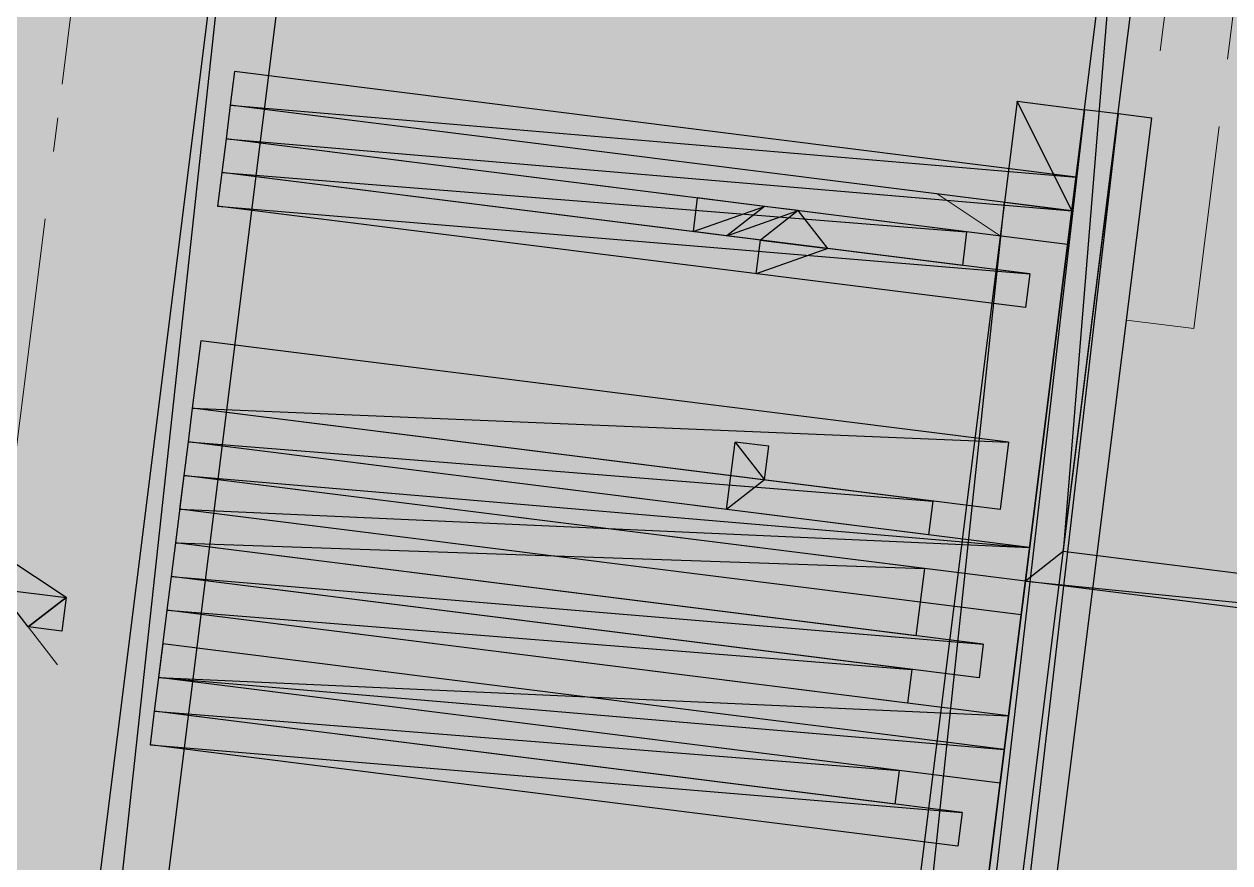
# Model space of a CAD drawing. Header units: metres. Extents: x -4 to 509425, y 7549 to 4732445.
# Drawn here: x 475993.6602 to 475993.9612, y 4719725.6345 to 4719725.8438 of the extents above; entities that cross this region are included whole.
import ezdxf

# ---------------------------------------------------------------- set-up
doc = ezdxf.new("R2010")
doc.units = ezdxf.units.M
doc.header["$LTSCALE"] = 0.01
doc.header["$MEASUREMENT"] = 0
doc.layers.get('0').update_dxf_attribs({"lineweight": 0})
doc.layers.add('_SUBESTACIÓN', color=1, linetype='Continuous')
doc.layers.add('SUBESTACION LA VID', color=253, linetype='Continuous')

# ---------------------------------------------------------------- blocks, each defined once
blk = doc.blocks.new('A$Cfff6051d')
at = {"layer": 'SUBESTACION LA VID', "transparency": 33554687}
h = blk.add_hatch(color=256, dxfattribs=at)
h.dxf.hatch_style = 2
edge = h.paths.add_edge_path()
edge.add_spline(control_points=[(475993.73799, 4719725.96529), (475993.73799, 4719725.96529), (475993.72119, 4719725.9674), (475993.72119, 4719725.9674), (475993.72119, 4719725.9674), (475993.61056, 4719724.94885), (475993.61056, 4719724.94885), (475993.61056, 4719724.94885), (475993.73799, 4719725.96529), (475993.73799, 4719725.96529)], knot_values=[0, 0, 0, 0, 1, 1, 1, 2, 2, 2, 3, 3, 3, 3], degree=3, periodic=0)
edge = h.paths.add_edge_path()
edge.add_spline(control_points=[(475993.72119, 4719725.9674), (475993.72119, 4719725.9674), (475993.61056, 4719724.94885), (475993.61056, 4719724.94885), (475993.61056, 4719724.94885), (475993.59376, 4719724.95096), (475993.59376, 4719724.95096), (475993.59376, 4719724.95096), (475993.72119, 4719725.9674), (475993.72119, 4719725.9674)], knot_values=[0, 0, 0, 0, 1, 1, 1, 2, 2, 2, 3, 3, 3, 3], degree=3, periodic=0)
h = blk.add_hatch(color=256, dxfattribs=at)
h.dxf.hatch_style = 2
edge = h.paths.add_edge_path()
edge.add_spline(control_points=[(475994.27875, 4719725.85484), (475994.27875, 4719725.85484), (475994.27035, 4719725.85589), (475994.27035, 4719725.85589), (475994.27035, 4719725.85589), (475994.25453, 4719725.66163), (475994.25453, 4719725.66163), (475994.25453, 4719725.66163), (475994.27875, 4719725.85484), (475994.27875, 4719725.85484)], knot_values=[0, 0, 0, 0, 1, 1, 1, 2, 2, 2, 3, 3, 3, 3], degree=3, periodic=0)
edge = h.paths.add_edge_path()
edge.add_spline(control_points=[(475994.27035, 4719725.85589), (475994.27035, 4719725.85589), (475994.25453, 4719725.66163), (475994.25453, 4719725.66163), (475994.25453, 4719725.66163), (475994.24718, 4719725.67108), (475994.24718, 4719725.67108), (475994.24718, 4719725.67108), (475994.27035, 4719725.85589), (475994.27035, 4719725.85589)], knot_values=[0, 0, 0, 0, 1, 1, 1, 2, 2, 2, 3, 3, 3, 3], degree=3, periodic=0)
edge = h.paths.add_edge_path()
edge.add_spline(control_points=[(475994.25453, 4719725.66163), (475994.25453, 4719725.66163), (475994.24718, 4719725.67108), (475994.24718, 4719725.67108), (475994.24718, 4719725.67108), (475993.91011, 4719725.70481), (475993.91011, 4719725.70481), (475993.91011, 4719725.70481), (475994.25453, 4719725.66163), (475994.25453, 4719725.66163)], knot_values=[0, 0, 0, 0, 1, 1, 1, 2, 2, 2, 3, 3, 3, 3], degree=3, periodic=0)
edge = h.paths.add_edge_path()
edge.add_spline(control_points=[(475994.24718, 4719725.67108), (475994.24718, 4719725.67108), (475993.91011, 4719725.70481), (475993.91011, 4719725.70481), (475993.91011, 4719725.70481), (475993.91957, 4719725.71215), (475993.91957, 4719725.71215), (475993.91957, 4719725.71215), (475994.24718, 4719725.67108), (475994.24718, 4719725.67108)], knot_values=[0, 0, 0, 0, 1, 1, 1, 2, 2, 2, 3, 3, 3, 3], degree=3, periodic=0)
edge = h.paths.add_edge_path()
edge.add_spline(control_points=[(475993.91011, 4719725.70481), (475993.91011, 4719725.70481), (475993.91957, 4719725.71215), (475993.91957, 4719725.71215), (475993.91957, 4719725.71215), (475993.93539, 4719725.90642), (475993.93539, 4719725.90642), (475993.93539, 4719725.90642), (475993.91011, 4719725.70481), (475993.91011, 4719725.70481)], knot_values=[0, 0, 0, 0, 1, 1, 1, 2, 2, 2, 3, 3, 3, 3], degree=3, periodic=0)
edge = h.paths.add_edge_path()
edge.add_spline(control_points=[(475993.91957, 4719725.71215), (475993.91957, 4719725.71215), (475993.93539, 4719725.90642), (475993.93539, 4719725.90642), (475993.93539, 4719725.90642), (475993.94379, 4719725.90536), (475993.94379, 4719725.90536), (475993.94379, 4719725.90536), (475993.91957, 4719725.71215), (475993.91957, 4719725.71215)], knot_values=[0, 0, 0, 0, 1, 1, 1, 2, 2, 2, 3, 3, 3, 3], degree=3, periodic=0)
h = blk.add_hatch(color=256, dxfattribs=at)
h.dxf.hatch_style = 2
edge = h.paths.add_edge_path()
edge.add_spline(control_points=[(475993.9217, 4719725.79721), (475993.9217, 4719725.79721), (475993.92275, 4719725.80561), (475993.92275, 4719725.80561), (475993.92275, 4719725.80561), (475993.71169, 4719725.82354), (475993.71169, 4719725.82354), (475993.71169, 4719725.82354), (475993.9217, 4719725.79721), (475993.9217, 4719725.79721)], knot_values=[0, 0, 0, 0, 1, 1, 1, 2, 2, 2, 3, 3, 3, 3], degree=3, periodic=0)
edge = h.paths.add_edge_path()
edge.add_spline(control_points=[(475993.92275, 4719725.80561), (475993.92275, 4719725.80561), (475993.71169, 4719725.82354), (475993.71169, 4719725.82354), (475993.71169, 4719725.82354), (475993.71274, 4719725.83194), (475993.71274, 4719725.83194), (475993.71274, 4719725.83194), (475993.92275, 4719725.80561), (475993.92275, 4719725.80561)], knot_values=[0, 0, 0, 0, 1, 1, 1, 2, 2, 2, 3, 3, 3, 3], degree=3, periodic=0)
h = blk.add_hatch(color=256, dxfattribs=at)
h.dxf.hatch_style = 2
edge = h.paths.add_edge_path()
edge.add_spline(control_points=[(475993.92065, 4719725.78881), (475993.92065, 4719725.78881), (475993.9217, 4719725.79721), (475993.9217, 4719725.79721), (475993.9217, 4719725.79721), (475993.71064, 4719725.81514), (475993.71064, 4719725.81514), (475993.71064, 4719725.81514), (475993.92065, 4719725.78881), (475993.92065, 4719725.78881)], knot_values=[0, 0, 0, 0, 1, 1, 1, 2, 2, 2, 3, 3, 3, 3], degree=3, periodic=0)
edge = h.paths.add_edge_path()
edge.add_spline(control_points=[(475993.9217, 4719725.79721), (475993.9217, 4719725.79721), (475993.71064, 4719725.81514), (475993.71064, 4719725.81514), (475993.71064, 4719725.81514), (475993.71169, 4719725.82354), (475993.71169, 4719725.82354), (475993.71169, 4719725.82354), (475993.9217, 4719725.79721), (475993.9217, 4719725.79721)], knot_values=[0, 0, 0, 0, 1, 1, 1, 2, 2, 2, 3, 3, 3, 3], degree=3, periodic=0)
h = blk.add_hatch(color=256, dxfattribs=at)
h.dxf.hatch_style = 2
edge = h.paths.add_edge_path()
edge.add_spline(control_points=[(475993.81322, 4719724.93198), (475993.81322, 4719724.93198), (475993.82162, 4719724.93092), (475993.82162, 4719724.93092), (475993.82162, 4719724.93092), (475993.92486, 4719725.82241), (475993.92486, 4719725.82241), (475993.92486, 4719725.82241), (475993.81322, 4719724.93198), (475993.81322, 4719724.93198)], knot_values=[0, 0, 0, 0, 1, 1, 1, 2, 2, 2, 3, 3, 3, 3], degree=3, periodic=0)
edge = h.paths.add_edge_path()
edge.add_spline(control_points=[(475993.82162, 4719724.93092), (475993.82162, 4719724.93092), (475993.92486, 4719725.82241), (475993.92486, 4719725.82241), (475993.92486, 4719725.82241), (475993.93326, 4719725.82136), (475993.93326, 4719725.82136), (475993.93326, 4719725.82136), (475993.82162, 4719724.93092), (475993.82162, 4719724.93092)], knot_values=[0, 0, 0, 0, 1, 1, 1, 2, 2, 2, 3, 3, 3, 3], degree=3, periodic=0)
h = blk.add_hatch(color=256, dxfattribs=at)
h.dxf.hatch_style = 2
edge = h.paths.add_edge_path()
edge.add_spline(control_points=[(475993.82162, 4719724.93092), (475993.82162, 4719724.93092), (475993.83002, 4719724.92987), (475993.83002, 4719724.92987), (475993.83002, 4719724.92987), (475993.93326, 4719725.82136), (475993.93326, 4719725.82136), (475993.93326, 4719725.82136), (475993.82162, 4719724.93092), (475993.82162, 4719724.93092)], knot_values=[0, 0, 0, 0, 1, 1, 1, 2, 2, 2, 3, 3, 3, 3], degree=3, periodic=0)
edge = h.paths.add_edge_path()
edge.add_spline(control_points=[(475993.83002, 4719724.92987), (475993.83002, 4719724.92987), (475993.93326, 4719725.82136), (475993.93326, 4719725.82136), (475993.93326, 4719725.82136), (475993.94166, 4719725.82031), (475993.94166, 4719725.82031), (475993.94166, 4719725.82031), (475993.83002, 4719724.92987), (475993.83002, 4719724.92987)], knot_values=[0, 0, 0, 0, 1, 1, 1, 2, 2, 2, 3, 3, 3, 3], degree=3, periodic=0)
h = blk.add_hatch(color=256, dxfattribs=at)
h.dxf.hatch_style = 2
edge = h.paths.add_edge_path()
edge.add_spline(control_points=[(475993.89439, 4719725.78357), (475993.89439, 4719725.78357), (475993.89544, 4719725.79197), (475993.89544, 4719725.79197), (475993.89544, 4719725.79197), (475993.70958, 4719725.80674), (475993.70958, 4719725.80674), (475993.70958, 4719725.80674), (475993.89439, 4719725.78357), (475993.89439, 4719725.78357)], knot_values=[0, 0, 0, 0, 1, 1, 1, 2, 2, 2, 3, 3, 3, 3], degree=3, periodic=0)
edge = h.paths.add_edge_path()
edge.add_spline(control_points=[(475993.89544, 4719725.79197), (475993.89544, 4719725.79197), (475993.70958, 4719725.80674), (475993.70958, 4719725.80674), (475993.70958, 4719725.80674), (475993.71064, 4719725.81514), (475993.71064, 4719725.81514), (475993.71064, 4719725.81514), (475993.89544, 4719725.79197), (475993.89544, 4719725.79197)], knot_values=[0, 0, 0, 0, 1, 1, 1, 2, 2, 2, 3, 3, 3, 3], degree=3, periodic=0)
h = blk.add_hatch(color=256, dxfattribs=at)
h.dxf.hatch_style = 2
edge = h.paths.add_edge_path()
edge.add_spline(control_points=[(475993.91014, 4719725.77306), (475993.91014, 4719725.77306), (475993.91119, 4719725.78146), (475993.91119, 4719725.78146), (475993.91119, 4719725.78146), (475993.70853, 4719725.79834), (475993.70853, 4719725.79834), (475993.70853, 4719725.79834), (475993.91014, 4719725.77306), (475993.91014, 4719725.77306)], knot_values=[0, 0, 0, 0, 1, 1, 1, 2, 2, 2, 3, 3, 3, 3], degree=3, periodic=0)
edge = h.paths.add_edge_path()
edge.add_spline(control_points=[(475993.91119, 4719725.78146), (475993.91119, 4719725.78146), (475993.70853, 4719725.79834), (475993.70853, 4719725.79834), (475993.70853, 4719725.79834), (475993.70958, 4719725.80674), (475993.70958, 4719725.80674), (475993.70958, 4719725.80674), (475993.91119, 4719725.78146), (475993.91119, 4719725.78146)], knot_values=[0, 0, 0, 0, 1, 1, 1, 2, 2, 2, 3, 3, 3, 3], degree=3, periodic=0)
h = blk.add_hatch(color=256, dxfattribs=at)
h.dxf.hatch_style = 2
edge = h.paths.add_edge_path()
edge.add_spline(control_points=[(475993.9217, 4719725.79721), (475993.9217, 4719725.79721), (475993.9049, 4719725.79932), (475993.9049, 4719725.79932), (475993.9049, 4719725.79932), (475993.81112, 4719724.91518), (475993.81112, 4719724.91518), (475993.81112, 4719724.91518), (475993.9217, 4719725.79721), (475993.9217, 4719725.79721)], knot_values=[0, 0, 0, 0, 1, 1, 1, 2, 2, 2, 3, 3, 3, 3], degree=3, periodic=0)
edge = h.paths.add_edge_path()
edge.add_spline(control_points=[(475993.9049, 4719725.79932), (475993.9049, 4719725.79932), (475993.81112, 4719724.91518), (475993.81112, 4719724.91518), (475993.81112, 4719724.91518), (475993.79432, 4719724.91728), (475993.79432, 4719724.91728), (475993.79432, 4719724.91728), (475993.9049, 4719725.79932), (475993.9049, 4719725.79932)], knot_values=[0, 0, 0, 0, 1, 1, 1, 2, 2, 2, 3, 3, 3, 3], degree=3, periodic=0)
h = blk.add_hatch(color=256, dxfattribs=at)
h.dxf.hatch_style = 2
edge = h.paths.add_edge_path()
edge.add_spline(control_points=[(475993.90382, 4719725.72266), (475993.90382, 4719725.72266), (475993.90593, 4719725.73946), (475993.90593, 4719725.73946), (475993.90593, 4719725.73946), (475993.70221, 4719725.74794), (475993.70221, 4719725.74794), (475993.70221, 4719725.74794), (475993.90382, 4719725.72266), (475993.90382, 4719725.72266)], knot_values=[0, 0, 0, 0, 1, 1, 1, 2, 2, 2, 3, 3, 3, 3], degree=3, periodic=0)
edge = h.paths.add_edge_path()
edge.add_spline(control_points=[(475993.90593, 4719725.73946), (475993.90593, 4719725.73946), (475993.70221, 4719725.74794), (475993.70221, 4719725.74794), (475993.70221, 4719725.74794), (475993.70432, 4719725.76474), (475993.70432, 4719725.76474), (475993.70432, 4719725.76474), (475993.90593, 4719725.73946), (475993.90593, 4719725.73946)], knot_values=[0, 0, 0, 0, 1, 1, 1, 2, 2, 2, 3, 3, 3, 3], degree=3, periodic=0)
h = blk.add_hatch(color=256, dxfattribs=at)
h.dxf.hatch_style = 2
edge = h.paths.add_edge_path()
edge.add_spline(control_points=[(475993.88596, 4719725.71637), (475993.88596, 4719725.71637), (475993.88702, 4719725.72477), (475993.88702, 4719725.72477), (475993.88702, 4719725.72477), (475993.70116, 4719725.73954), (475993.70116, 4719725.73954), (475993.70116, 4719725.73954), (475993.88596, 4719725.71637), (475993.88596, 4719725.71637)], knot_values=[0, 0, 0, 0, 1, 1, 1, 2, 2, 2, 3, 3, 3, 3], degree=3, periodic=0)
edge = h.paths.add_edge_path()
edge.add_spline(control_points=[(475993.88702, 4719725.72477), (475993.88702, 4719725.72477), (475993.70116, 4719725.73954), (475993.70116, 4719725.73954), (475993.70116, 4719725.73954), (475993.70221, 4719725.74794), (475993.70221, 4719725.74794), (475993.70221, 4719725.74794), (475993.88702, 4719725.72477), (475993.88702, 4719725.72477)], knot_values=[0, 0, 0, 0, 1, 1, 1, 2, 2, 2, 3, 3, 3, 3], degree=3, periodic=0)
h = blk.add_hatch(color=256, dxfattribs=at)
h.dxf.hatch_style = 2
edge = h.paths.add_edge_path()
edge.add_spline(control_points=[(475993.90906, 4719725.69641), (475993.90906, 4719725.69641), (475993.91117, 4719725.71321), (475993.91117, 4719725.71321), (475993.91117, 4719725.71321), (475993.69905, 4719725.72274), (475993.69905, 4719725.72274), (475993.69905, 4719725.72274), (475993.90906, 4719725.69641), (475993.90906, 4719725.69641)], knot_values=[0, 0, 0, 0, 1, 1, 1, 2, 2, 2, 3, 3, 3, 3], degree=3, periodic=0)
edge = h.paths.add_edge_path()
edge.add_spline(control_points=[(475993.91117, 4719725.71321), (475993.91117, 4719725.71321), (475993.69905, 4719725.72274), (475993.69905, 4719725.72274), (475993.69905, 4719725.72274), (475993.70116, 4719725.73954), (475993.70116, 4719725.73954), (475993.70116, 4719725.73954), (475993.91117, 4719725.71321), (475993.91117, 4719725.71321)], knot_values=[0, 0, 0, 0, 1, 1, 1, 2, 2, 2, 3, 3, 3, 3], degree=3, periodic=0)
h = blk.add_hatch(color=256, dxfattribs=at)
h.dxf.hatch_style = 2
edge = h.paths.add_edge_path()
edge.add_spline(control_points=[(475993.91011, 4719725.70481), (475993.91011, 4719725.70481), (475993.91117, 4719725.71321), (475993.91117, 4719725.71321), (475993.91117, 4719725.71321), (475993.70011, 4719725.73114), (475993.70011, 4719725.73114), (475993.70011, 4719725.73114), (475993.91011, 4719725.70481), (475993.91011, 4719725.70481)], knot_values=[0, 0, 0, 0, 1, 1, 1, 2, 2, 2, 3, 3, 3, 3], degree=3, periodic=0)
edge = h.paths.add_edge_path()
edge.add_spline(control_points=[(475993.91117, 4719725.71321), (475993.91117, 4719725.71321), (475993.70011, 4719725.73114), (475993.70011, 4719725.73114), (475993.70011, 4719725.73114), (475993.70116, 4719725.73954), (475993.70116, 4719725.73954), (475993.70116, 4719725.73954), (475993.91117, 4719725.71321), (475993.91117, 4719725.71321)], knot_values=[0, 0, 0, 0, 1, 1, 1, 2, 2, 2, 3, 3, 3, 3], degree=3, periodic=0)
h = blk.add_hatch(color=256, dxfattribs=at)
h.dxf.hatch_style = 2
edge = h.paths.add_edge_path()
edge.add_spline(control_points=[(475993.8828, 4719725.69117), (475993.8828, 4719725.69117), (475993.88491, 4719725.70797), (475993.88491, 4719725.70797), (475993.88491, 4719725.70797), (475993.698, 4719725.71434), (475993.698, 4719725.71434), (475993.698, 4719725.71434), (475993.8828, 4719725.69117), (475993.8828, 4719725.69117)], knot_values=[0, 0, 0, 0, 1, 1, 1, 2, 2, 2, 3, 3, 3, 3], degree=3, periodic=0)
edge = h.paths.add_edge_path()
edge.add_spline(control_points=[(475993.88491, 4719725.70797), (475993.88491, 4719725.70797), (475993.698, 4719725.71434), (475993.698, 4719725.71434), (475993.698, 4719725.71434), (475993.70011, 4719725.73114), (475993.70011, 4719725.73114), (475993.70011, 4719725.73114), (475993.88491, 4719725.70797), (475993.88491, 4719725.70797)], knot_values=[0, 0, 0, 0, 1, 1, 1, 2, 2, 2, 3, 3, 3, 3], degree=3, periodic=0)
h = blk.add_hatch(color=256, dxfattribs=at)
h.dxf.hatch_style = 2
edge = h.paths.add_edge_path()
edge.add_spline(control_points=[(475993.89855, 4719725.68066), (475993.89855, 4719725.68066), (475993.89961, 4719725.68906), (475993.89961, 4719725.68906), (475993.89961, 4719725.68906), (475993.69695, 4719725.70594), (475993.69695, 4719725.70594), (475993.69695, 4719725.70594), (475993.89855, 4719725.68066), (475993.89855, 4719725.68066)], knot_values=[0, 0, 0, 0, 1, 1, 1, 2, 2, 2, 3, 3, 3, 3], degree=3, periodic=0)
edge = h.paths.add_edge_path()
edge.add_spline(control_points=[(475993.89961, 4719725.68906), (475993.89961, 4719725.68906), (475993.69695, 4719725.70594), (475993.69695, 4719725.70594), (475993.69695, 4719725.70594), (475993.698, 4719725.71434), (475993.698, 4719725.71434), (475993.698, 4719725.71434), (475993.89961, 4719725.68906), (475993.89961, 4719725.68906)], knot_values=[0, 0, 0, 0, 1, 1, 1, 2, 2, 2, 3, 3, 3, 3], degree=3, periodic=0)
h = blk.add_hatch(color=256, dxfattribs=at)
h.dxf.hatch_style = 2
edge = h.paths.add_edge_path()
edge.add_spline(control_points=[(475993.8807, 4719725.67437), (475993.8807, 4719725.67437), (475993.88175, 4719725.68277), (475993.88175, 4719725.68277), (475993.88175, 4719725.68277), (475993.69589, 4719725.69754), (475993.69589, 4719725.69754), (475993.69589, 4719725.69754), (475993.8807, 4719725.67437), (475993.8807, 4719725.67437)], knot_values=[0, 0, 0, 0, 1, 1, 1, 2, 2, 2, 3, 3, 3, 3], degree=3, periodic=0)
edge = h.paths.add_edge_path()
edge.add_spline(control_points=[(475993.88175, 4719725.68277), (475993.88175, 4719725.68277), (475993.69589, 4719725.69754), (475993.69589, 4719725.69754), (475993.69589, 4719725.69754), (475993.69695, 4719725.70594), (475993.69695, 4719725.70594), (475993.69695, 4719725.70594), (475993.88175, 4719725.68277), (475993.88175, 4719725.68277)], knot_values=[0, 0, 0, 0, 1, 1, 1, 2, 2, 2, 3, 3, 3, 3], degree=3, periodic=0)
h = blk.add_hatch(color=256, dxfattribs=at)
h.dxf.hatch_style = 2
h.paths.add_polyline_path([(475993.66124, 4719725.69335), (475993.67069, 4719725.7007), (475993.66964, 4719725.69229)])
h = blk.add_hatch(color=256, dxfattribs=at)
h.dxf.hatch_style = 2
edge = h.paths.add_edge_path()
edge.add_spline(control_points=[(475993.90379, 4719725.65441), (475993.90379, 4719725.65441), (475993.9059, 4719725.67121), (475993.9059, 4719725.67121), (475993.9059, 4719725.67121), (475993.69379, 4719725.68073), (475993.69379, 4719725.68073), (475993.69379, 4719725.68073), (475993.90379, 4719725.65441), (475993.90379, 4719725.65441)], knot_values=[0, 0, 0, 0, 1, 1, 1, 2, 2, 2, 3, 3, 3, 3], degree=3, periodic=0)
edge = h.paths.add_edge_path()
edge.add_spline(control_points=[(475993.9059, 4719725.67121), (475993.9059, 4719725.67121), (475993.69379, 4719725.68073), (475993.69379, 4719725.68073), (475993.69379, 4719725.68073), (475993.69589, 4719725.69754), (475993.69589, 4719725.69754), (475993.69589, 4719725.69754), (475993.9059, 4719725.67121), (475993.9059, 4719725.67121)], knot_values=[0, 0, 0, 0, 1, 1, 1, 2, 2, 2, 3, 3, 3, 3], degree=3, periodic=0)
h = blk.add_hatch(color=256, dxfattribs=at)
h.dxf.hatch_style = 2
edge = h.paths.add_edge_path()
edge.add_spline(control_points=[(475993.90379, 4719725.65441), (475993.90379, 4719725.65441), (475993.90485, 4719725.66281), (475993.90485, 4719725.66281), (475993.90485, 4719725.66281), (475993.69379, 4719725.68073), (475993.69379, 4719725.68073), (475993.69379, 4719725.68073), (475993.90379, 4719725.65441), (475993.90379, 4719725.65441)], knot_values=[0, 0, 0, 0, 1, 1, 1, 2, 2, 2, 3, 3, 3, 3], degree=3, periodic=0)
edge = h.paths.add_edge_path()
edge.add_spline(control_points=[(475993.90485, 4719725.66281), (475993.90485, 4719725.66281), (475993.69379, 4719725.68073), (475993.69379, 4719725.68073), (475993.69379, 4719725.68073), (475993.69484, 4719725.68913), (475993.69484, 4719725.68913), (475993.69484, 4719725.68913), (475993.90485, 4719725.66281), (475993.90485, 4719725.66281)], knot_values=[0, 0, 0, 0, 1, 1, 1, 2, 2, 2, 3, 3, 3, 3], degree=3, periodic=0)
h = blk.add_hatch(color=256, dxfattribs=at)
h.dxf.hatch_style = 2
edge = h.paths.add_edge_path()
edge.add_spline(control_points=[(475993.87754, 4719725.64916), (475993.87754, 4719725.64916), (475993.87859, 4719725.65756), (475993.87859, 4719725.65756), (475993.87859, 4719725.65756), (475993.69273, 4719725.67233), (475993.69273, 4719725.67233), (475993.69273, 4719725.67233), (475993.87754, 4719725.64916), (475993.87754, 4719725.64916)], knot_values=[0, 0, 0, 0, 1, 1, 1, 2, 2, 2, 3, 3, 3, 3], degree=3, periodic=0)
edge = h.paths.add_edge_path()
edge.add_spline(control_points=[(475993.87859, 4719725.65756), (475993.87859, 4719725.65756), (475993.69273, 4719725.67233), (475993.69273, 4719725.67233), (475993.69273, 4719725.67233), (475993.69379, 4719725.68073), (475993.69379, 4719725.68073), (475993.69379, 4719725.68073), (475993.87859, 4719725.65756), (475993.87859, 4719725.65756)], knot_values=[0, 0, 0, 0, 1, 1, 1, 2, 2, 2, 3, 3, 3, 3], degree=3, periodic=0)
h = blk.add_hatch(color=256, dxfattribs=at)
h.dxf.hatch_style = 2
edge = h.paths.add_edge_path()
edge.add_spline(control_points=[(475993.89329, 4719725.63866), (475993.89329, 4719725.63866), (475993.89434, 4719725.64706), (475993.89434, 4719725.64706), (475993.89434, 4719725.64706), (475993.69168, 4719725.66393), (475993.69168, 4719725.66393), (475993.69168, 4719725.66393), (475993.89329, 4719725.63866), (475993.89329, 4719725.63866)], knot_values=[0, 0, 0, 0, 1, 1, 1, 2, 2, 2, 3, 3, 3, 3], degree=3, periodic=0)
edge = h.paths.add_edge_path()
edge.add_spline(control_points=[(475993.89434, 4719725.64706), (475993.89434, 4719725.64706), (475993.69168, 4719725.66393), (475993.69168, 4719725.66393), (475993.69168, 4719725.66393), (475993.69273, 4719725.67233), (475993.69273, 4719725.67233), (475993.69273, 4719725.67233), (475993.89434, 4719725.64706), (475993.89434, 4719725.64706)], knot_values=[0, 0, 0, 0, 1, 1, 1, 2, 2, 2, 3, 3, 3, 3], degree=3, periodic=0)
at = {"layer": 'SUBESTACION LA VID', "lineweight": 0}
for p, q in [((475993.67916, 4719725.90441), (475993.66969, 4719725.82881)), ((475993.94376, 4719725.83711), (475993.95114, 4719725.89591)), ((475993.96794, 4719725.8938), (475993.96056, 4719725.835)), ((475993.66863, 4719725.82041), (475993.66758, 4719725.81201)), ((475993.93534, 4719725.7699), (475993.94166, 4719725.82031)), ((475993.82719, 4719725.792), (475993.82824, 4719725.8004)), ((475993.90385, 4719725.79092), (475993.88809, 4719725.80142)), ((475993.66547, 4719725.7952), (475993.65599, 4719725.7196)), ((475993.88704, 4719725.79302), (475993.89544, 4719725.79197)), ((475993.84293, 4719725.78149), (475993.86079, 4719725.78778)), ((475993.66858, 4719725.68389), (475993.66124, 4719725.69335))]:
    blk.add_line(p, q, dxfattribs=at)
for points in [[(475993.95846, 4719725.8182), (475993.95214, 4719725.7678), (475993.93534, 4719725.7699)], [(475993.90595, 4719725.80772), (475993.88915, 4719725.80982), (475993.89755, 4719725.80877)]]:
    blk.add_lwpolyline(points, dxfattribs=at)
at = {"layer": 'SUBESTACION LA VID'}
blk.add_lwpolyline([(475993.66124, 4719725.69335), (475993.67069, 4719725.7007), (475993.66964, 4719725.69229)], close=True, dxfattribs=at)
at = {"layer": 'SUBESTACION LA VID', "lineweight": 0}
blk.add_lwpolyline([(475993.66124, 4719725.69335), (475993.67069, 4719725.7007), (475993.66964, 4719725.69229)], close=True, dxfattribs=at)
at = {"layer": 'SUBESTACION LA VID'}
for points in [[(475993.72119, 4719725.9674), (475993.72119, 4719725.9674), (475993.61056, 4719724.94885), (475993.61056, 4719724.94885), (475993.61056, 4719724.94885), (475993.59376, 4719724.95096), (475993.59376, 4719724.95096), (475993.59376, 4719724.95096), (475993.72119, 4719725.9674), (475993.72119, 4719725.9674)], [(475993.73799, 4719725.96529), (475993.73799, 4719725.96529), (475993.72119, 4719725.9674), (475993.72119, 4719725.9674), (475993.72119, 4719725.9674), (475993.61056, 4719724.94885), (475993.61056, 4719724.94885), (475993.61056, 4719724.94885), (475993.73799, 4719725.96529), (475993.73799, 4719725.96529)], [(475993.91011, 4719725.70481), (475993.91011, 4719725.70481), (475993.91957, 4719725.71215), (475993.91957, 4719725.71215), (475993.91957, 4719725.71215), (475993.93539, 4719725.90642), (475993.93539, 4719725.90642), (475993.93539, 4719725.90642), (475993.91011, 4719725.70481), (475993.91011, 4719725.70481)], [(475993.91957, 4719725.71215), (475993.91957, 4719725.71215), (475993.93539, 4719725.90642), (475993.93539, 4719725.90642), (475993.93539, 4719725.90642), (475993.94379, 4719725.90536), (475993.94379, 4719725.90536), (475993.94379, 4719725.90536), (475993.91957, 4719725.71215), (475993.91957, 4719725.71215)], [(475993.92275, 4719725.80561), (475993.92275, 4719725.80561), (475993.71169, 4719725.82354), (475993.71169, 4719725.82354), (475993.71169, 4719725.82354), (475993.71274, 4719725.83194), (475993.71274, 4719725.83194), (475993.71274, 4719725.83194), (475993.92275, 4719725.80561), (475993.92275, 4719725.80561)], [(475993.9217, 4719725.79721), (475993.9217, 4719725.79721), (475993.71064, 4719725.81514), (475993.71064, 4719725.81514), (475993.71064, 4719725.81514), (475993.71169, 4719725.82354), (475993.71169, 4719725.82354), (475993.71169, 4719725.82354), (475993.9217, 4719725.79721), (475993.9217, 4719725.79721)], [(475993.9217, 4719725.79721), (475993.9217, 4719725.79721), (475993.92275, 4719725.80561), (475993.92275, 4719725.80561), (475993.92275, 4719725.80561), (475993.71169, 4719725.82354), (475993.71169, 4719725.82354), (475993.71169, 4719725.82354), (475993.9217, 4719725.79721), (475993.9217, 4719725.79721)], [(475993.90806, 4719725.82452), (475993.90806, 4719725.82452), (475993.9217, 4719725.79721), (475993.9217, 4719725.79721), (475993.9217, 4719725.79721), (475993.9049, 4719725.79932), (475993.9049, 4719725.79932), (475993.9049, 4719725.79932), (475993.90806, 4719725.82452), (475993.90806, 4719725.82452)], [(475993.92486, 4719725.82241), (475993.92486, 4719725.82241), (475993.90806, 4719725.82452), (475993.90806, 4719725.82452), (475993.90806, 4719725.82452), (475993.9217, 4719725.79721), (475993.9217, 4719725.79721), (475993.9217, 4719725.79721), (475993.92486, 4719725.82241), (475993.92486, 4719725.82241)], [(475993.81322, 4719724.93198), (475993.81322, 4719724.93198), (475993.82162, 4719724.93092), (475993.82162, 4719724.93092), (475993.82162, 4719724.93092), (475993.92486, 4719725.82241), (475993.92486, 4719725.82241), (475993.92486, 4719725.82241), (475993.81322, 4719724.93198), (475993.81322, 4719724.93198)], [(475993.82162, 4719724.93092), (475993.82162, 4719724.93092), (475993.92486, 4719725.82241), (475993.92486, 4719725.82241), (475993.92486, 4719725.82241), (475993.93326, 4719725.82136), (475993.93326, 4719725.82136), (475993.93326, 4719725.82136), (475993.82162, 4719724.93092), (475993.82162, 4719724.93092)], [(475993.82162, 4719724.93092), (475993.82162, 4719724.93092), (475993.83002, 4719724.92987), (475993.83002, 4719724.92987), (475993.83002, 4719724.92987), (475993.93326, 4719725.82136), (475993.93326, 4719725.82136), (475993.93326, 4719725.82136), (475993.82162, 4719724.93092), (475993.82162, 4719724.93092)], [(475993.83002, 4719724.92987), (475993.83002, 4719724.92987), (475993.93326, 4719725.82136), (475993.93326, 4719725.82136), (475993.93326, 4719725.82136), (475993.94166, 4719725.82031), (475993.94166, 4719725.82031), (475993.94166, 4719725.82031), (475993.83002, 4719724.92987), (475993.83002, 4719724.92987)], [(475993.89544, 4719725.79197), (475993.89544, 4719725.79197), (475993.70958, 4719725.80674), (475993.70958, 4719725.80674), (475993.70958, 4719725.80674), (475993.71064, 4719725.81514), (475993.71064, 4719725.81514), (475993.71064, 4719725.81514), (475993.89544, 4719725.79197), (475993.89544, 4719725.79197)], [(475993.92065, 4719725.78881), (475993.92065, 4719725.78881), (475993.9217, 4719725.79721), (475993.9217, 4719725.79721), (475993.9217, 4719725.79721), (475993.71064, 4719725.81514), (475993.71064, 4719725.81514), (475993.71064, 4719725.81514), (475993.92065, 4719725.78881), (475993.92065, 4719725.78881)], [(475993.91119, 4719725.78146), (475993.91119, 4719725.78146), (475993.70853, 4719725.79834), (475993.70853, 4719725.79834), (475993.70853, 4719725.79834), (475993.70958, 4719725.80674), (475993.70958, 4719725.80674), (475993.70958, 4719725.80674), (475993.91119, 4719725.78146), (475993.91119, 4719725.78146)], [(475993.89439, 4719725.78357), (475993.89439, 4719725.78357), (475993.89544, 4719725.79197), (475993.89544, 4719725.79197), (475993.89544, 4719725.79197), (475993.70958, 4719725.80674), (475993.70958, 4719725.80674), (475993.70958, 4719725.80674), (475993.89439, 4719725.78357), (475993.89439, 4719725.78357)], [(475993.9049, 4719725.79932), (475993.9049, 4719725.79932), (475993.81112, 4719724.91518), (475993.81112, 4719724.91518), (475993.81112, 4719724.91518), (475993.79432, 4719724.91728), (475993.79432, 4719724.91728), (475993.79432, 4719724.91728), (475993.9049, 4719725.79932), (475993.9049, 4719725.79932)], [(475993.9217, 4719725.79721), (475993.9217, 4719725.79721), (475993.9049, 4719725.79932), (475993.9049, 4719725.79932), (475993.9049, 4719725.79932), (475993.81112, 4719724.91518), (475993.81112, 4719724.91518), (475993.81112, 4719724.91518), (475993.9217, 4719725.79721), (475993.9217, 4719725.79721)], [(475993.84504, 4719725.79829), (475993.84504, 4719725.79829), (475993.82719, 4719725.792), (475993.82719, 4719725.792), (475993.82719, 4719725.792), (475993.82824, 4719725.8004), (475993.82824, 4719725.8004), (475993.82824, 4719725.8004), (475993.84504, 4719725.79829), (475993.84504, 4719725.79829)], [(475993.91014, 4719725.77306), (475993.91014, 4719725.77306), (475993.91119, 4719725.78146), (475993.91119, 4719725.78146), (475993.91119, 4719725.78146), (475993.70853, 4719725.79834), (475993.70853, 4719725.79834), (475993.70853, 4719725.79834), (475993.91014, 4719725.77306), (475993.91014, 4719725.77306)], [(475993.83559, 4719725.79094), (475993.83559, 4719725.79094), (475993.84504, 4719725.79829), (475993.84504, 4719725.79829), (475993.84504, 4719725.79829), (475993.82719, 4719725.792), (475993.82719, 4719725.792), (475993.82719, 4719725.792), (475993.83559, 4719725.79094), (475993.83559, 4719725.79094)], [(475993.85344, 4719725.79724), (475993.85344, 4719725.79724), (475993.83559, 4719725.79094), (475993.83559, 4719725.79094), (475993.83559, 4719725.79094), (475993.84504, 4719725.79829), (475993.84504, 4719725.79829), (475993.84504, 4719725.79829), (475993.85344, 4719725.79724), (475993.85344, 4719725.79724)], [(475993.84399, 4719725.78989), (475993.84399, 4719725.78989), (475993.85344, 4719725.79724), (475993.85344, 4719725.79724), (475993.85344, 4719725.79724), (475993.83559, 4719725.79094), (475993.83559, 4719725.79094), (475993.83559, 4719725.79094), (475993.84399, 4719725.78989), (475993.84399, 4719725.78989)], [(475993.86079, 4719725.78778), (475993.86079, 4719725.78778), (475993.84399, 4719725.78989), (475993.84399, 4719725.78989), (475993.84399, 4719725.78989), (475993.85344, 4719725.79724), (475993.85344, 4719725.79724), (475993.85344, 4719725.79724), (475993.86079, 4719725.78778), (475993.86079, 4719725.78778)], [(475993.84293, 4719725.78149), (475993.84293, 4719725.78149), (475993.86079, 4719725.78778), (475993.86079, 4719725.78778), (475993.86079, 4719725.78778), (475993.84399, 4719725.78989), (475993.84399, 4719725.78989), (475993.84399, 4719725.78989), (475993.84293, 4719725.78149), (475993.84293, 4719725.78149)], [(475993.90593, 4719725.73946), (475993.90593, 4719725.73946), (475993.70221, 4719725.74794), (475993.70221, 4719725.74794), (475993.70221, 4719725.74794), (475993.70432, 4719725.76474), (475993.70432, 4719725.76474), (475993.70432, 4719725.76474), (475993.90593, 4719725.73946), (475993.90593, 4719725.73946)], [(475993.88702, 4719725.72477), (475993.88702, 4719725.72477), (475993.70116, 4719725.73954), (475993.70116, 4719725.73954), (475993.70116, 4719725.73954), (475993.70221, 4719725.74794), (475993.70221, 4719725.74794), (475993.70221, 4719725.74794), (475993.88702, 4719725.72477), (475993.88702, 4719725.72477)], [(475993.90382, 4719725.72266), (475993.90382, 4719725.72266), (475993.90593, 4719725.73946), (475993.90593, 4719725.73946), (475993.90593, 4719725.73946), (475993.70221, 4719725.74794), (475993.70221, 4719725.74794), (475993.70221, 4719725.74794), (475993.90382, 4719725.72266), (475993.90382, 4719725.72266)], [(475993.91117, 4719725.71321), (475993.91117, 4719725.71321), (475993.69905, 4719725.72274), (475993.69905, 4719725.72274), (475993.69905, 4719725.72274), (475993.70116, 4719725.73954), (475993.70116, 4719725.73954), (475993.70116, 4719725.73954), (475993.91117, 4719725.71321), (475993.91117, 4719725.71321)], [(475993.91117, 4719725.71321), (475993.91117, 4719725.71321), (475993.70011, 4719725.73114), (475993.70011, 4719725.73114), (475993.70011, 4719725.73114), (475993.70116, 4719725.73954), (475993.70116, 4719725.73954), (475993.70116, 4719725.73954), (475993.91117, 4719725.71321), (475993.91117, 4719725.71321)], [(475993.88596, 4719725.71637), (475993.88596, 4719725.71637), (475993.88702, 4719725.72477), (475993.88702, 4719725.72477), (475993.88702, 4719725.72477), (475993.70116, 4719725.73954), (475993.70116, 4719725.73954), (475993.70116, 4719725.73954), (475993.88596, 4719725.71637), (475993.88596, 4719725.71637)], [(475993.84502, 4719725.73003), (475993.84502, 4719725.73003), (475993.83767, 4719725.73949), (475993.83767, 4719725.73949), (475993.83767, 4719725.73949), (475993.83556, 4719725.72269), (475993.83556, 4719725.72269), (475993.83556, 4719725.72269), (475993.84502, 4719725.73003), (475993.84502, 4719725.73003)], [(475993.84607, 4719725.73843), (475993.84607, 4719725.73843), (475993.84502, 4719725.73003), (475993.84502, 4719725.73003), (475993.84502, 4719725.73003), (475993.83767, 4719725.73949), (475993.83767, 4719725.73949), (475993.83767, 4719725.73949), (475993.84607, 4719725.73843), (475993.84607, 4719725.73843)], [(475993.88491, 4719725.70797), (475993.88491, 4719725.70797), (475993.698, 4719725.71434), (475993.698, 4719725.71434), (475993.698, 4719725.71434), (475993.70011, 4719725.73114), (475993.70011, 4719725.73114), (475993.70011, 4719725.73114), (475993.88491, 4719725.70797), (475993.88491, 4719725.70797)], [(475993.91011, 4719725.70481), (475993.91011, 4719725.70481), (475993.91117, 4719725.71321), (475993.91117, 4719725.71321), (475993.91117, 4719725.71321), (475993.70011, 4719725.73114), (475993.70011, 4719725.73114), (475993.70011, 4719725.73114), (475993.91011, 4719725.70481), (475993.91011, 4719725.70481)], [(475993.90906, 4719725.69641), (475993.90906, 4719725.69641), (475993.91117, 4719725.71321), (475993.91117, 4719725.71321), (475993.91117, 4719725.71321), (475993.69905, 4719725.72274), (475993.69905, 4719725.72274), (475993.69905, 4719725.72274), (475993.90906, 4719725.69641), (475993.90906, 4719725.69641)], [(475993.89961, 4719725.68906), (475993.89961, 4719725.68906), (475993.69695, 4719725.70594), (475993.69695, 4719725.70594), (475993.69695, 4719725.70594), (475993.698, 4719725.71434), (475993.698, 4719725.71434), (475993.698, 4719725.71434), (475993.89961, 4719725.68906), (475993.89961, 4719725.68906)], [(475993.8828, 4719725.69117), (475993.8828, 4719725.69117), (475993.88491, 4719725.70797), (475993.88491, 4719725.70797), (475993.88491, 4719725.70797), (475993.698, 4719725.71434), (475993.698, 4719725.71434), (475993.698, 4719725.71434), (475993.8828, 4719725.69117), (475993.8828, 4719725.69117)], [(475994.24718, 4719725.67108), (475994.24718, 4719725.67108), (475993.91011, 4719725.70481), (475993.91011, 4719725.70481), (475993.91011, 4719725.70481), (475993.91957, 4719725.71215), (475993.91957, 4719725.71215), (475993.91957, 4719725.71215), (475994.24718, 4719725.67108), (475994.24718, 4719725.67108)], [(475993.67069, 4719725.7007), (475993.67069, 4719725.7007), (475993.65389, 4719725.7028), (475993.65389, 4719725.7028), (475993.65389, 4719725.7028), (475993.65494, 4719725.7112), (475993.65494, 4719725.7112), (475993.65494, 4719725.7112), (475993.67069, 4719725.7007), (475993.67069, 4719725.7007)], [(475993.88175, 4719725.68277), (475993.88175, 4719725.68277), (475993.69589, 4719725.69754), (475993.69589, 4719725.69754), (475993.69589, 4719725.69754), (475993.69695, 4719725.70594), (475993.69695, 4719725.70594), (475993.69695, 4719725.70594), (475993.88175, 4719725.68277), (475993.88175, 4719725.68277)], [(475993.89855, 4719725.68066), (475993.89855, 4719725.68066), (475993.89961, 4719725.68906), (475993.89961, 4719725.68906), (475993.89961, 4719725.68906), (475993.69695, 4719725.70594), (475993.69695, 4719725.70594), (475993.69695, 4719725.70594), (475993.89855, 4719725.68066), (475993.89855, 4719725.68066)], [(475993.66124, 4719725.69335), (475993.66124, 4719725.69335), (475993.67069, 4719725.7007), (475993.67069, 4719725.7007), (475993.67069, 4719725.7007), (475993.65389, 4719725.7028), (475993.65389, 4719725.7028), (475993.65389, 4719725.7028), (475993.66124, 4719725.69335), (475993.66124, 4719725.69335)], [(475994.25453, 4719725.66163), (475994.25453, 4719725.66163), (475994.24718, 4719725.67108), (475994.24718, 4719725.67108), (475994.24718, 4719725.67108), (475993.91011, 4719725.70481), (475993.91011, 4719725.70481), (475993.91011, 4719725.70481), (475994.25453, 4719725.66163), (475994.25453, 4719725.66163)], [(475993.9059, 4719725.67121), (475993.9059, 4719725.67121), (475993.69379, 4719725.68073), (475993.69379, 4719725.68073), (475993.69379, 4719725.68073), (475993.69589, 4719725.69754), (475993.69589, 4719725.69754), (475993.69589, 4719725.69754), (475993.9059, 4719725.67121), (475993.9059, 4719725.67121)], [(475993.8807, 4719725.67437), (475993.8807, 4719725.67437), (475993.88175, 4719725.68277), (475993.88175, 4719725.68277), (475993.88175, 4719725.68277), (475993.69589, 4719725.69754), (475993.69589, 4719725.69754), (475993.69589, 4719725.69754), (475993.8807, 4719725.67437), (475993.8807, 4719725.67437)], [(475993.90485, 4719725.66281), (475993.90485, 4719725.66281), (475993.69379, 4719725.68073), (475993.69379, 4719725.68073), (475993.69379, 4719725.68073), (475993.69484, 4719725.68913), (475993.69484, 4719725.68913), (475993.69484, 4719725.68913), (475993.90485, 4719725.66281), (475993.90485, 4719725.66281)], [(475993.87859, 4719725.65756), (475993.87859, 4719725.65756), (475993.69273, 4719725.67233), (475993.69273, 4719725.67233), (475993.69273, 4719725.67233), (475993.69379, 4719725.68073), (475993.69379, 4719725.68073), (475993.69379, 4719725.68073), (475993.87859, 4719725.65756), (475993.87859, 4719725.65756)], [(475993.90379, 4719725.65441), (475993.90379, 4719725.65441), (475993.90485, 4719725.66281), (475993.90485, 4719725.66281), (475993.90485, 4719725.66281), (475993.69379, 4719725.68073), (475993.69379, 4719725.68073), (475993.69379, 4719725.68073), (475993.90379, 4719725.65441), (475993.90379, 4719725.65441)], [(475993.90379, 4719725.65441), (475993.90379, 4719725.65441), (475993.9059, 4719725.67121), (475993.9059, 4719725.67121), (475993.9059, 4719725.67121), (475993.69379, 4719725.68073), (475993.69379, 4719725.68073), (475993.69379, 4719725.68073), (475993.90379, 4719725.65441), (475993.90379, 4719725.65441)], [(475993.89434, 4719725.64706), (475993.89434, 4719725.64706), (475993.69168, 4719725.66393), (475993.69168, 4719725.66393), (475993.69168, 4719725.66393), (475993.69273, 4719725.67233), (475993.69273, 4719725.67233), (475993.69273, 4719725.67233), (475993.89434, 4719725.64706), (475993.89434, 4719725.64706)], [(475993.87754, 4719725.64916), (475993.87754, 4719725.64916), (475993.87859, 4719725.65756), (475993.87859, 4719725.65756), (475993.87859, 4719725.65756), (475993.69273, 4719725.67233), (475993.69273, 4719725.67233), (475993.69273, 4719725.67233), (475993.87754, 4719725.64916), (475993.87754, 4719725.64916)], [(475993.89329, 4719725.63866), (475993.89329, 4719725.63866), (475993.89434, 4719725.64706), (475993.89434, 4719725.64706), (475993.89434, 4719725.64706), (475993.69168, 4719725.66393), (475993.69168, 4719725.66393), (475993.69168, 4719725.66393), (475993.89329, 4719725.63866), (475993.89329, 4719725.63866)]]:
    blk.add_open_spline(points, degree=3, knots=[0, 0, 0, 0, 1, 1, 1, 2, 2, 2, 3, 3, 3, 3], dxfattribs=at)
at = {"layer": 'SUBESTACION LA VID', "lineweight": 0}
for points in [[(475993.72119, 4719725.9674), (475993.72119, 4719725.9674), (475993.61056, 4719724.94885), (475993.61056, 4719724.94885), (475993.61056, 4719724.94885), (475993.59376, 4719724.95096), (475993.59376, 4719724.95096), (475993.59376, 4719724.95096), (475993.72119, 4719725.9674), (475993.72119, 4719725.9674)], [(475993.73799, 4719725.96529), (475993.73799, 4719725.96529), (475993.72119, 4719725.9674), (475993.72119, 4719725.9674), (475993.72119, 4719725.9674), (475993.61056, 4719724.94885), (475993.61056, 4719724.94885), (475993.61056, 4719724.94885), (475993.73799, 4719725.96529), (475993.73799, 4719725.96529)], [(475993.91011, 4719725.70481), (475993.91011, 4719725.70481), (475993.91957, 4719725.71215), (475993.91957, 4719725.71215), (475993.91957, 4719725.71215), (475993.93539, 4719725.90642), (475993.93539, 4719725.90642), (475993.93539, 4719725.90642), (475993.91011, 4719725.70481), (475993.91011, 4719725.70481)], [(475993.91957, 4719725.71215), (475993.91957, 4719725.71215), (475993.93539, 4719725.90642), (475993.93539, 4719725.90642), (475993.93539, 4719725.90642), (475993.94379, 4719725.90536), (475993.94379, 4719725.90536), (475993.94379, 4719725.90536), (475993.91957, 4719725.71215), (475993.91957, 4719725.71215)], [(475993.92275, 4719725.80561), (475993.92275, 4719725.80561), (475993.71169, 4719725.82354), (475993.71169, 4719725.82354), (475993.71169, 4719725.82354), (475993.71274, 4719725.83194), (475993.71274, 4719725.83194), (475993.71274, 4719725.83194), (475993.92275, 4719725.80561), (475993.92275, 4719725.80561)], [(475993.9217, 4719725.79721), (475993.9217, 4719725.79721), (475993.71064, 4719725.81514), (475993.71064, 4719725.81514), (475993.71064, 4719725.81514), (475993.71169, 4719725.82354), (475993.71169, 4719725.82354), (475993.71169, 4719725.82354), (475993.9217, 4719725.79721), (475993.9217, 4719725.79721)], [(475993.9217, 4719725.79721), (475993.9217, 4719725.79721), (475993.92275, 4719725.80561), (475993.92275, 4719725.80561), (475993.92275, 4719725.80561), (475993.71169, 4719725.82354), (475993.71169, 4719725.82354), (475993.71169, 4719725.82354), (475993.9217, 4719725.79721), (475993.9217, 4719725.79721)], [(475993.90806, 4719725.82452), (475993.90806, 4719725.82452), (475993.9217, 4719725.79721), (475993.9217, 4719725.79721), (475993.9217, 4719725.79721), (475993.9049, 4719725.79932), (475993.9049, 4719725.79932), (475993.9049, 4719725.79932), (475993.90806, 4719725.82452), (475993.90806, 4719725.82452)], [(475993.92486, 4719725.82241), (475993.92486, 4719725.82241), (475993.90806, 4719725.82452), (475993.90806, 4719725.82452), (475993.90806, 4719725.82452), (475993.9217, 4719725.79721), (475993.9217, 4719725.79721), (475993.9217, 4719725.79721), (475993.92486, 4719725.82241), (475993.92486, 4719725.82241)], [(475993.81322, 4719724.93198), (475993.81322, 4719724.93198), (475993.82162, 4719724.93092), (475993.82162, 4719724.93092), (475993.82162, 4719724.93092), (475993.92486, 4719725.82241), (475993.92486, 4719725.82241), (475993.92486, 4719725.82241), (475993.81322, 4719724.93198), (475993.81322, 4719724.93198)], [(475993.82162, 4719724.93092), (475993.82162, 4719724.93092), (475993.92486, 4719725.82241), (475993.92486, 4719725.82241), (475993.92486, 4719725.82241), (475993.93326, 4719725.82136), (475993.93326, 4719725.82136), (475993.93326, 4719725.82136), (475993.82162, 4719724.93092), (475993.82162, 4719724.93092)], [(475993.82162, 4719724.93092), (475993.82162, 4719724.93092), (475993.83002, 4719724.92987), (475993.83002, 4719724.92987), (475993.83002, 4719724.92987), (475993.93326, 4719725.82136), (475993.93326, 4719725.82136), (475993.93326, 4719725.82136), (475993.82162, 4719724.93092), (475993.82162, 4719724.93092)], [(475993.83002, 4719724.92987), (475993.83002, 4719724.92987), (475993.93326, 4719725.82136), (475993.93326, 4719725.82136), (475993.93326, 4719725.82136), (475993.94166, 4719725.82031), (475993.94166, 4719725.82031), (475993.94166, 4719725.82031), (475993.83002, 4719724.92987), (475993.83002, 4719724.92987)], [(475993.89544, 4719725.79197), (475993.89544, 4719725.79197), (475993.70958, 4719725.80674), (475993.70958, 4719725.80674), (475993.70958, 4719725.80674), (475993.71064, 4719725.81514), (475993.71064, 4719725.81514), (475993.71064, 4719725.81514), (475993.89544, 4719725.79197), (475993.89544, 4719725.79197)], [(475993.92065, 4719725.78881), (475993.92065, 4719725.78881), (475993.9217, 4719725.79721), (475993.9217, 4719725.79721), (475993.9217, 4719725.79721), (475993.71064, 4719725.81514), (475993.71064, 4719725.81514), (475993.71064, 4719725.81514), (475993.92065, 4719725.78881), (475993.92065, 4719725.78881)], [(475993.91119, 4719725.78146), (475993.91119, 4719725.78146), (475993.70853, 4719725.79834), (475993.70853, 4719725.79834), (475993.70853, 4719725.79834), (475993.70958, 4719725.80674), (475993.70958, 4719725.80674), (475993.70958, 4719725.80674), (475993.91119, 4719725.78146), (475993.91119, 4719725.78146)], [(475993.89439, 4719725.78357), (475993.89439, 4719725.78357), (475993.89544, 4719725.79197), (475993.89544, 4719725.79197), (475993.89544, 4719725.79197), (475993.70958, 4719725.80674), (475993.70958, 4719725.80674), (475993.70958, 4719725.80674), (475993.89439, 4719725.78357), (475993.89439, 4719725.78357)], [(475993.9049, 4719725.79932), (475993.9049, 4719725.79932), (475993.81112, 4719724.91518), (475993.81112, 4719724.91518), (475993.81112, 4719724.91518), (475993.79432, 4719724.91728), (475993.79432, 4719724.91728), (475993.79432, 4719724.91728), (475993.9049, 4719725.79932), (475993.9049, 4719725.79932)], [(475993.9217, 4719725.79721), (475993.9217, 4719725.79721), (475993.9049, 4719725.79932), (475993.9049, 4719725.79932), (475993.9049, 4719725.79932), (475993.81112, 4719724.91518), (475993.81112, 4719724.91518), (475993.81112, 4719724.91518), (475993.9217, 4719725.79721), (475993.9217, 4719725.79721)], [(475993.84504, 4719725.79829), (475993.84504, 4719725.79829), (475993.82719, 4719725.792), (475993.82719, 4719725.792), (475993.82719, 4719725.792), (475993.82824, 4719725.8004), (475993.82824, 4719725.8004), (475993.82824, 4719725.8004), (475993.84504, 4719725.79829), (475993.84504, 4719725.79829)], [(475993.91014, 4719725.77306), (475993.91014, 4719725.77306), (475993.91119, 4719725.78146), (475993.91119, 4719725.78146), (475993.91119, 4719725.78146), (475993.70853, 4719725.79834), (475993.70853, 4719725.79834), (475993.70853, 4719725.79834), (475993.91014, 4719725.77306), (475993.91014, 4719725.77306)], [(475993.83559, 4719725.79094), (475993.83559, 4719725.79094), (475993.84504, 4719725.79829), (475993.84504, 4719725.79829), (475993.84504, 4719725.79829), (475993.82719, 4719725.792), (475993.82719, 4719725.792), (475993.82719, 4719725.792), (475993.83559, 4719725.79094), (475993.83559, 4719725.79094)], [(475993.85344, 4719725.79724), (475993.85344, 4719725.79724), (475993.83559, 4719725.79094), (475993.83559, 4719725.79094), (475993.83559, 4719725.79094), (475993.84504, 4719725.79829), (475993.84504, 4719725.79829), (475993.84504, 4719725.79829), (475993.85344, 4719725.79724), (475993.85344, 4719725.79724)], [(475993.84399, 4719725.78989), (475993.84399, 4719725.78989), (475993.85344, 4719725.79724), (475993.85344, 4719725.79724), (475993.85344, 4719725.79724), (475993.83559, 4719725.79094), (475993.83559, 4719725.79094), (475993.83559, 4719725.79094), (475993.84399, 4719725.78989), (475993.84399, 4719725.78989)], [(475993.86079, 4719725.78778), (475993.86079, 4719725.78778), (475993.84399, 4719725.78989), (475993.84399, 4719725.78989), (475993.84399, 4719725.78989), (475993.85344, 4719725.79724), (475993.85344, 4719725.79724), (475993.85344, 4719725.79724), (475993.86079, 4719725.78778), (475993.86079, 4719725.78778)], [(475993.84293, 4719725.78149), (475993.84293, 4719725.78149), (475993.86079, 4719725.78778), (475993.86079, 4719725.78778), (475993.86079, 4719725.78778), (475993.84399, 4719725.78989), (475993.84399, 4719725.78989), (475993.84399, 4719725.78989), (475993.84293, 4719725.78149), (475993.84293, 4719725.78149)], [(475993.90593, 4719725.73946), (475993.90593, 4719725.73946), (475993.70221, 4719725.74794), (475993.70221, 4719725.74794), (475993.70221, 4719725.74794), (475993.70432, 4719725.76474), (475993.70432, 4719725.76474), (475993.70432, 4719725.76474), (475993.90593, 4719725.73946), (475993.90593, 4719725.73946)], [(475993.88702, 4719725.72477), (475993.88702, 4719725.72477), (475993.70116, 4719725.73954), (475993.70116, 4719725.73954), (475993.70116, 4719725.73954), (475993.70221, 4719725.74794), (475993.70221, 4719725.74794), (475993.70221, 4719725.74794), (475993.88702, 4719725.72477), (475993.88702, 4719725.72477)], [(475993.90382, 4719725.72266), (475993.90382, 4719725.72266), (475993.90593, 4719725.73946), (475993.90593, 4719725.73946), (475993.90593, 4719725.73946), (475993.70221, 4719725.74794), (475993.70221, 4719725.74794), (475993.70221, 4719725.74794), (475993.90382, 4719725.72266), (475993.90382, 4719725.72266)], [(475993.91117, 4719725.71321), (475993.91117, 4719725.71321), (475993.69905, 4719725.72274), (475993.69905, 4719725.72274), (475993.69905, 4719725.72274), (475993.70116, 4719725.73954), (475993.70116, 4719725.73954), (475993.70116, 4719725.73954), (475993.91117, 4719725.71321), (475993.91117, 4719725.71321)], [(475993.91117, 4719725.71321), (475993.91117, 4719725.71321), (475993.70011, 4719725.73114), (475993.70011, 4719725.73114), (475993.70011, 4719725.73114), (475993.70116, 4719725.73954), (475993.70116, 4719725.73954), (475993.70116, 4719725.73954), (475993.91117, 4719725.71321), (475993.91117, 4719725.71321)], [(475993.88596, 4719725.71637), (475993.88596, 4719725.71637), (475993.88702, 4719725.72477), (475993.88702, 4719725.72477), (475993.88702, 4719725.72477), (475993.70116, 4719725.73954), (475993.70116, 4719725.73954), (475993.70116, 4719725.73954), (475993.88596, 4719725.71637), (475993.88596, 4719725.71637)], [(475993.88491, 4719725.70797), (475993.88491, 4719725.70797), (475993.698, 4719725.71434), (475993.698, 4719725.71434), (475993.698, 4719725.71434), (475993.70011, 4719725.73114), (475993.70011, 4719725.73114), (475993.70011, 4719725.73114), (475993.88491, 4719725.70797), (475993.88491, 4719725.70797)], [(475993.91011, 4719725.70481), (475993.91011, 4719725.70481), (475993.91117, 4719725.71321), (475993.91117, 4719725.71321), (475993.91117, 4719725.71321), (475993.70011, 4719725.73114), (475993.70011, 4719725.73114), (475993.70011, 4719725.73114), (475993.91011, 4719725.70481), (475993.91011, 4719725.70481)], [(475993.90906, 4719725.69641), (475993.90906, 4719725.69641), (475993.91117, 4719725.71321), (475993.91117, 4719725.71321), (475993.91117, 4719725.71321), (475993.69905, 4719725.72274), (475993.69905, 4719725.72274), (475993.69905, 4719725.72274), (475993.90906, 4719725.69641), (475993.90906, 4719725.69641)], [(475993.89961, 4719725.68906), (475993.89961, 4719725.68906), (475993.69695, 4719725.70594), (475993.69695, 4719725.70594), (475993.69695, 4719725.70594), (475993.698, 4719725.71434), (475993.698, 4719725.71434), (475993.698, 4719725.71434), (475993.89961, 4719725.68906), (475993.89961, 4719725.68906)], [(475993.8828, 4719725.69117), (475993.8828, 4719725.69117), (475993.88491, 4719725.70797), (475993.88491, 4719725.70797), (475993.88491, 4719725.70797), (475993.698, 4719725.71434), (475993.698, 4719725.71434), (475993.698, 4719725.71434), (475993.8828, 4719725.69117), (475993.8828, 4719725.69117)], [(475994.24718, 4719725.67108), (475994.24718, 4719725.67108), (475993.91011, 4719725.70481), (475993.91011, 4719725.70481), (475993.91011, 4719725.70481), (475993.91957, 4719725.71215), (475993.91957, 4719725.71215), (475993.91957, 4719725.71215), (475994.24718, 4719725.67108), (475994.24718, 4719725.67108)], [(475993.67069, 4719725.7007), (475993.67069, 4719725.7007), (475993.65389, 4719725.7028), (475993.65389, 4719725.7028), (475993.65389, 4719725.7028), (475993.65494, 4719725.7112), (475993.65494, 4719725.7112), (475993.65494, 4719725.7112), (475993.67069, 4719725.7007), (475993.67069, 4719725.7007)], [(475993.88175, 4719725.68277), (475993.88175, 4719725.68277), (475993.69589, 4719725.69754), (475993.69589, 4719725.69754), (475993.69589, 4719725.69754), (475993.69695, 4719725.70594), (475993.69695, 4719725.70594), (475993.69695, 4719725.70594), (475993.88175, 4719725.68277), (475993.88175, 4719725.68277)], [(475993.89855, 4719725.68066), (475993.89855, 4719725.68066), (475993.89961, 4719725.68906), (475993.89961, 4719725.68906), (475993.89961, 4719725.68906), (475993.69695, 4719725.70594), (475993.69695, 4719725.70594), (475993.69695, 4719725.70594), (475993.89855, 4719725.68066), (475993.89855, 4719725.68066)], [(475993.66124, 4719725.69335), (475993.66124, 4719725.69335), (475993.67069, 4719725.7007), (475993.67069, 4719725.7007), (475993.67069, 4719725.7007), (475993.65389, 4719725.7028), (475993.65389, 4719725.7028), (475993.65389, 4719725.7028), (475993.66124, 4719725.69335), (475993.66124, 4719725.69335)], [(475994.25453, 4719725.66163), (475994.25453, 4719725.66163), (475994.24718, 4719725.67108), (475994.24718, 4719725.67108), (475994.24718, 4719725.67108), (475993.91011, 4719725.70481), (475993.91011, 4719725.70481), (475993.91011, 4719725.70481), (475994.25453, 4719725.66163), (475994.25453, 4719725.66163)], [(475993.9059, 4719725.67121), (475993.9059, 4719725.67121), (475993.69379, 4719725.68073), (475993.69379, 4719725.68073), (475993.69379, 4719725.68073), (475993.69589, 4719725.69754), (475993.69589, 4719725.69754), (475993.69589, 4719725.69754), (475993.9059, 4719725.67121), (475993.9059, 4719725.67121)], [(475993.8807, 4719725.67437), (475993.8807, 4719725.67437), (475993.88175, 4719725.68277), (475993.88175, 4719725.68277), (475993.88175, 4719725.68277), (475993.69589, 4719725.69754), (475993.69589, 4719725.69754), (475993.69589, 4719725.69754), (475993.8807, 4719725.67437), (475993.8807, 4719725.67437)], [(475993.90485, 4719725.66281), (475993.90485, 4719725.66281), (475993.69379, 4719725.68073), (475993.69379, 4719725.68073), (475993.69379, 4719725.68073), (475993.69484, 4719725.68913), (475993.69484, 4719725.68913), (475993.69484, 4719725.68913), (475993.90485, 4719725.66281), (475993.90485, 4719725.66281)], [(475993.87859, 4719725.65756), (475993.87859, 4719725.65756), (475993.69273, 4719725.67233), (475993.69273, 4719725.67233), (475993.69273, 4719725.67233), (475993.69379, 4719725.68073), (475993.69379, 4719725.68073), (475993.69379, 4719725.68073), (475993.87859, 4719725.65756), (475993.87859, 4719725.65756)], [(475993.90379, 4719725.65441), (475993.90379, 4719725.65441), (475993.90485, 4719725.66281), (475993.90485, 4719725.66281), (475993.90485, 4719725.66281), (475993.69379, 4719725.68073), (475993.69379, 4719725.68073), (475993.69379, 4719725.68073), (475993.90379, 4719725.65441), (475993.90379, 4719725.65441)], [(475993.90379, 4719725.65441), (475993.90379, 4719725.65441), (475993.9059, 4719725.67121), (475993.9059, 4719725.67121), (475993.9059, 4719725.67121), (475993.69379, 4719725.68073), (475993.69379, 4719725.68073), (475993.69379, 4719725.68073), (475993.90379, 4719725.65441), (475993.90379, 4719725.65441)], [(475993.89434, 4719725.64706), (475993.89434, 4719725.64706), (475993.69168, 4719725.66393), (475993.69168, 4719725.66393), (475993.69168, 4719725.66393), (475993.69273, 4719725.67233), (475993.69273, 4719725.67233), (475993.69273, 4719725.67233), (475993.89434, 4719725.64706), (475993.89434, 4719725.64706)], [(475993.87754, 4719725.64916), (475993.87754, 4719725.64916), (475993.87859, 4719725.65756), (475993.87859, 4719725.65756), (475993.87859, 4719725.65756), (475993.69273, 4719725.67233), (475993.69273, 4719725.67233), (475993.69273, 4719725.67233), (475993.87754, 4719725.64916), (475993.87754, 4719725.64916)], [(475993.89329, 4719725.63866), (475993.89329, 4719725.63866), (475993.89434, 4719725.64706), (475993.89434, 4719725.64706), (475993.89434, 4719725.64706), (475993.69168, 4719725.66393), (475993.69168, 4719725.66393), (475993.69168, 4719725.66393), (475993.89329, 4719725.63866), (475993.89329, 4719725.63866)]]:
    blk.add_open_spline(points, degree=3, knots=[0, 0, 0, 0, 1, 1, 1, 2, 2, 2, 3, 3, 3, 3], dxfattribs=at)

msp = doc.modelspace()

# ---------------------------------------------------------------- hatches: boundary and pattern name
at = {"layer": '_SUBESTACIÓN', "transparency": 33554559}
h = msp.add_hatch(color=1, dxfattribs=at)
h.dxf.hatch_style = 1
h.paths.add_polyline_path([(475968.63988, 4719805.82503), (476089.93862, 4719790.61504), (476078.16862, 4719696.74002), (475956.86864, 4719711.95017)])

# ---------------------------------------------------------------- block references
at = {"linetype": 'Continuous'}
msp.add_blockref('A$Cfff6051d', (0, 0), dxfattribs=at)

doc.saveas('drawing.dxf')
